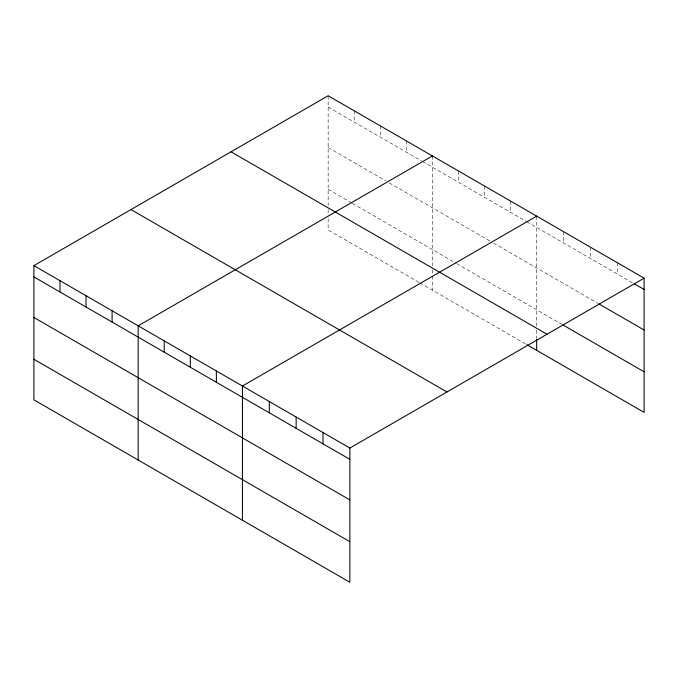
<?xml version="1.0" encoding="UTF-8"?>
<svg xmlns="http://www.w3.org/2000/svg" width="678" height="678" viewBox="0 0 678 678"><rect width="100%" height="100%" fill="white"/><g stroke="black" fill="none" stroke-linecap="round" stroke-linejoin="round"><path stroke-width="0.51" stroke-dasharray="3.39 2.54" d="M328.144 95.751L328.144 205.612M328.144 107.039L421.623 161.008M422.521 161.525L525.891 221.206M526.789 221.723L633.354 283.251M328.144 147.601L385.672 180.814M389.265 182.891L489.94 241.012M493.533 243.08L598.445 303.651M328.144 189.391L351.518 202.883M352.416 203.4L455.785 263.081M456.684 263.598L562.638 324.77M418.928 282.362L328.144 229.952L328.144 215.757M419.826 282.879L525.891 344.119M617.243 262.666L617.243 273.946M590.385 247.156L590.385 258.445M563.528 231.656L563.528 242.936M536.679 216.146L536.679 326.008M536.679 330.067L536.679 338.178M510.61 201.095L510.61 212.383M484.541 186.052L484.541 197.332M458.481 171L458.481 182.28M432.411 155.948L432.411 265.81M432.411 269.869L432.411 274.937M432.411 275.954L432.411 290.15M406.342 140.897L406.342 152.186M380.282 125.854L380.282 137.134M354.213 110.802L354.213 122.091M328.144 209.672L328.144 214.74"/><path stroke-width="1.02" d="M33.9 265.632L349.856 448.048L349.856 582.249L33.9 399.834L33.9 265.632L328.144 95.751L644.1 278.166L644.1 412.368L526.789 344.636M432.411 155.948L138.168 325.83L138.168 460.031M536.679 216.146L242.427 386.028L242.427 520.229M349.856 448.048L644.1 278.166M634.252 283.768L644.1 289.455M599.344 304.168L644.1 330.017M563.528 325.287L644.1 371.807M231.045 151.813L547.002 334.229M130.998 209.578L446.955 391.986M33.9 276.921L349.856 459.337M33.9 317.482L349.856 499.898M33.9 359.272L349.856 541.688M536.679 339.186L536.679 350.34M322.999 432.547L322.999 443.827M296.142 417.038L296.142 428.327M269.285 401.537L269.285 412.817M216.367 370.976L216.367 382.265M190.298 355.933L190.298 367.213M164.229 340.881L164.229 352.17M112.099 310.787L112.099 322.067M86.03 295.735L86.03 307.015M59.969 280.684L59.969 291.972"/></g></svg>
